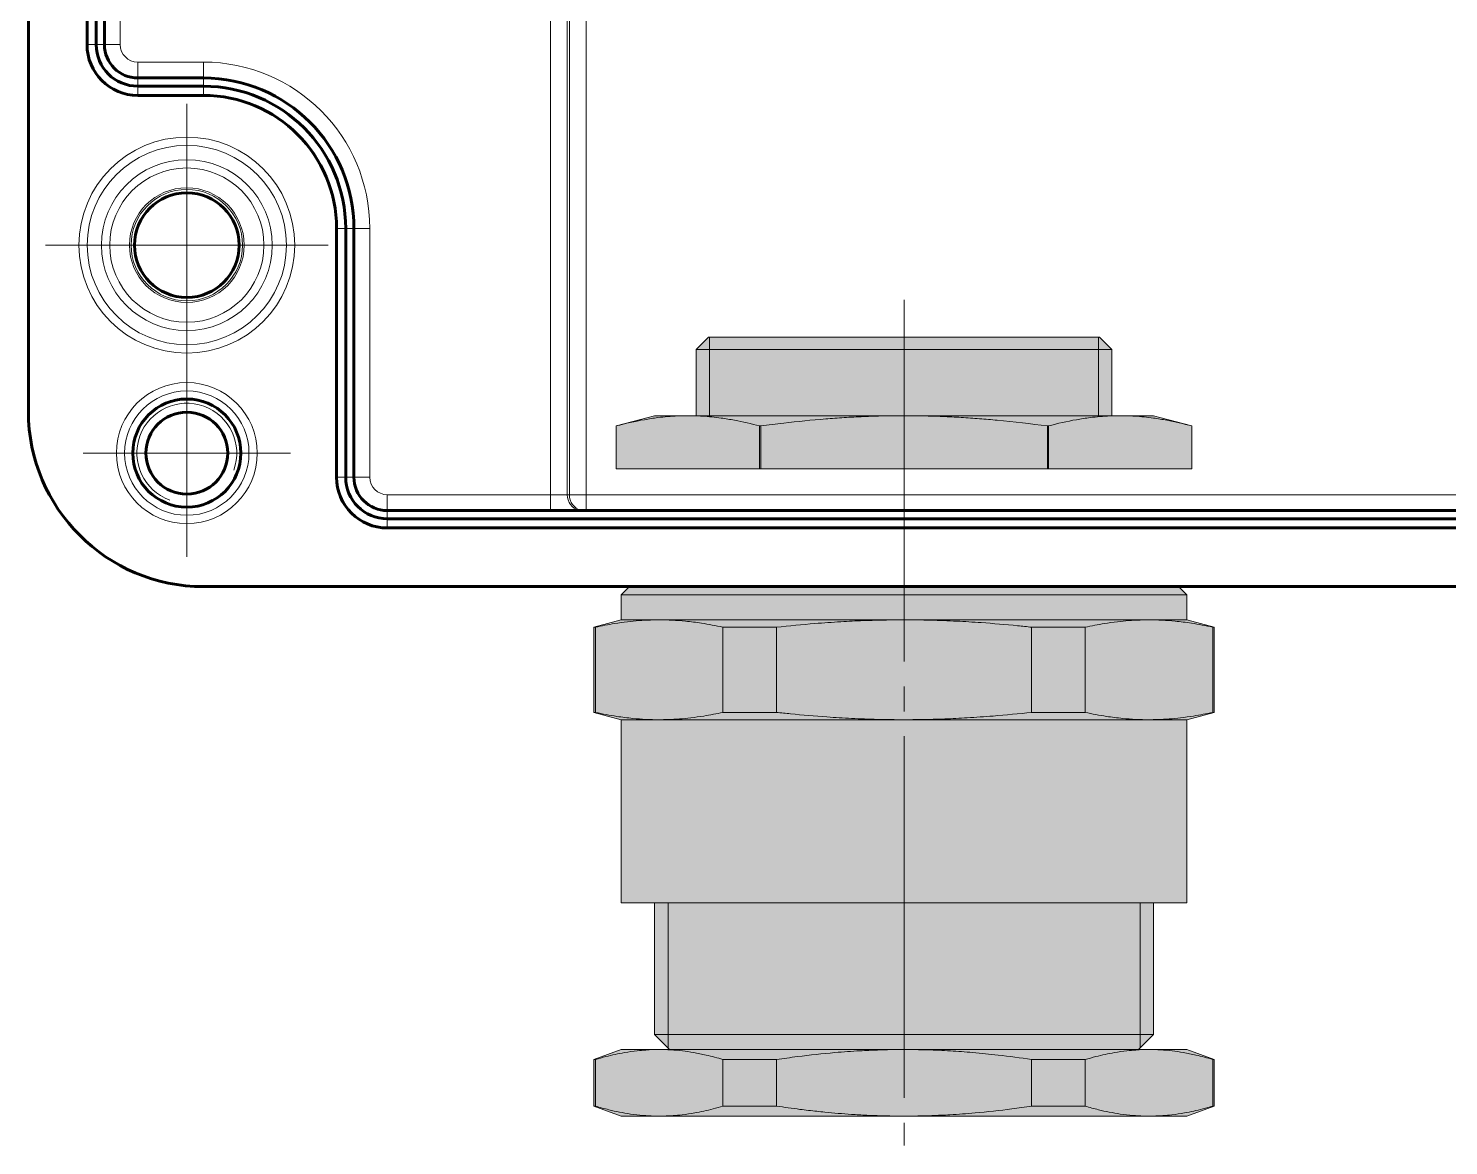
# Model space of a CAD drawing. Header units: millimetres. Extents: x -121 to 299, y -106 to 191.
# Drawn here: x 156 to 190.15, y -45.65 to -18.79 of the extents above; entities that cross this region are included whole.
import ezdxf

# ---------------------------------------------------------------- set-up
doc = ezdxf.new("R2010")
doc.units = ezdxf.units.MM
for name, pattern in [('K5LT_AXLED', [26.227272, 21.727272, -1.5, 1.5, -1.5]), ('K5LT_BASIC', [0]), ('K5LT_THIN', [0])]:
    doc.linetypes.add(name, pattern=pattern)
doc.layers.add('Системный слой', color=7, linetype='Continuous')

# ---------------------------------------------------------------- blocks, each defined once
blk = doc.blocks.new('VP.161610_withoutcapside')
at = {"layer": 'Системный слой', "color": 7, "linetype": 'K5LT_THIN', "lineweight": 18}
for p, q in [((-49.133, -75), (-49.133, 75)), ((-48.133, -75), (-48.133, 75)), ((-48.001, -75), (-48.001, 75)), ((-47.001, -75), (-47.001, 75)), ((-76.954, 47.95), (-76.954, -47.95)), ((-75, -47.95), (-75, 47.95)), ((-77, -47.95), (-76.954, -47.95)), ((-76.954, -47.95), (-76.448, -47.95)), ((-75.955, -47.95), (-76.448, -47.95)), ((-75.955, -47.95), (-75, -47.95)), ((-70, -49), (-73.95, -49)), ((-73.95, -49.955), (-73.95, -49)), ((-70, -49.955), (-70, -49)), ((-73.95, -49.955), (-73.95, -50.448)), ((-70, -49.955), (-70, -50.448)), ((-73.95, -50.954), (-73.95, -50.448)), ((-73.95, -51), (-73.95, -50.954)), ((-73.95, -50.954), (-70, -50.954)), ((-70, -50.954), (-70, -50.448)), ((-70, -51), (-70, -50.954)), ((-62, -59), (-61.954, -59)), ((-61.954, -59), (-61.448, -59)), ((-61.954, -59), (-61.954, -73.95)), ((-60.955, -59), (-61.448, -59)), ((-60.955, -59), (-60, -59)), ((-60, -73.95), (-60, -59)), ((-62, -73.95), (-61.954, -73.95)), ((-61.954, -73.95), (-61.448, -73.95)), ((-60.955, -73.95), (-61.448, -73.95)), ((-60.955, -73.95), (-60, -73.95)), ((-49.133, -75), (-58.95, -75)), ((-58.95, -75.955), (-58.95, -75)), ((-48.133, -75), (-49.133, -75)), ((-49.133, -75.955), (-49.133, -75)), ((-48.001, -75), (-48.133, -75)), ((-47.001, -75), (-48.001, -75)), ((-47.001, -75), (47.001, -75)), ((-47.001, -75), (-47.001, -75.955)), ((-58.95, -75.955), (-58.95, -76.448)), ((-58.95, -76.954), (-58.95, -76.448)), ((-58.95, -77), (-58.95, -76.954)), ((-58.95, -76.954), (58.95, -76.954))]:
    blk.add_line(p, q, dxfattribs=at)
at = {"layer": 'Системный слой', "color": 150, "linetype": 'K5LT_BASIC', "lineweight": 60, "true_color": 0x0080ff}
for p, q in [((-80.524, -70), (-80.524, 70)), ((-77, -47.95), (-77, 47.95)), ((-76.448, -47.95), (-76.448, 47.95)), ((-75.955, -47.95), (-75.955, 47.95)), ((-70, -49.955), (-73.95, -49.955)), ((-70, -50.448), (-73.95, -50.448)), ((-70, -51), (-73.95, -51)), ((-62, -73.95), (-62, -59)), ((-61.448, -73.95), (-61.448, -59)), ((-60.955, -73.95), (-60.955, -59)), ((58.95, -75.955), (-58.95, -75.955)), ((58.95, -76.448), (-58.95, -76.448)), ((58.95, -77), (-58.95, -77)), ((70, -80.524), (-70, -80.524))]:
    blk.add_line(p, q, dxfattribs=at)
at = {"layer": 'Системный слой', "color": 30, "linetype": 'K5LT_AXLED', "lineweight": 18, "true_color": 0xff8000}
for p, q in [((-71, -60), (-71, -51.509)), ((-71, -60), (-79.491, -60)), ((-71, -60), (-62.509, -60)), ((-71, -60), (-71, -68.491)), ((-71, -72.5), (-71, -66.263)), ((-71, -72.5), (-77.237, -72.5)), ((-71, -72.5), (-64.763, -72.5)), ((-71, -72.5), (-71, -78.737))]:
    blk.add_line(p, q, dxfattribs=at)
at = {"layer": 'Системный слой', "color": 7, "linetype": 'K5LT_THIN', "lineweight": 18}
for centre, radius in [((-71, -60), 6.491), ((-71, -60), 5.991), ((-71, -60), 5.136), ((-71, -60), 4.636), ((-71, -60), 3.447), ((-71, -60), 3.347), ((-71, -72.5), 4.237), ((-71, -72.5), 3.737)]:
    blk.add_circle(centre, radius, dxfattribs=at)
at = {"layer": 'Системный слой', "color": 150, "linetype": 'K5LT_BASIC', "lineweight": 60, "true_color": 0x0080ff}
for radius in [3.25, 2.459]:
    blk.add_circle((-71, -72.5), radius, dxfattribs=at)
for centre, radius, start, end in [((-73.95, -47.95), 3.05, 180, 270), ((-73.95, -47.95), 2.498, 180, 270), ((-73.95, -47.95), 2.005, 180, 270), ((-70, -59), 9.045, 0, 90), ((-70, -59), 8.552, 0, 90), ((-70, -59), 8, 0, 90), ((-71, -60), 3.144, 0, 270), ((-71, -60), 3.144, 270, 0), ((-70, -70), 10.524, 180, 270), ((-58.95, -73.95), 3.05, 180, 270), ((-58.95, -73.95), 2.498, 180, 270), ((-58.95, -73.95), 2.005, 180, 270)]:
    blk.add_arc(centre, radius, start, end, dxfattribs=at)
at = {"layer": 'Системный слой', "color": 7, "linetype": 'K5LT_THIN', "lineweight": 18}
for centre, radius, start, end in [((-73.95, -47.95), 3.004, 180, 270), ((-73.95, -47.95), 1.05, 180, 270), ((-70, -59), 10, 0, 90), ((-70, -59), 8.046, 0, 90), ((-71, -72.5), 3, 340, 250), ((-58.95, -73.95), 3.004, 180, 270), ((-58.95, -73.95), 1.05, 180, 270)]:
    blk.add_arc(centre, radius, start, end, dxfattribs=at)
for centre in [(-47.134, -75), (-47.001, -75)]:
    blk.add_ellipse(centre, major_axis=(0, -1), ratio=0.999657, start_param=4.712389, end_param=5.980658, dxfattribs=at)
blk = doc.blocks.new('VZ-N25_withcap')
at = {"true_color": 0xffffff}
for points in [[(17.299, 9.653), (14.999, 10.27), (12.499, 10.27), (12.499, 14.25), (11.749, 15), (-11.751, 15), (-12.501, 14.25), (-12.501, 10.261), (-15.001, 10.27), (-17.301, 9.653), (-17.301, 7.07), (17.299, 7.07)], [(17, -19.001), (17, -8.001), (18.65, -7.558), (18.65, -2.443), (17, -2.001), (17, -0.501), (16.5, -0.001), (-16.5, -0.001), (-17, -0.501), (-17, -2.001), (-18.65, -2.443), (-18.65, -7.558), (-17, -8.001), (-17, -19.001), (-15, -19.001), (-15, -26.926), (-14.1, -27.826), (-17, -27.826), (-18.65, -28.426), (-18.65, -31.225), (-17, -31.826), (17, -31.826), (18.65, -31.225), (18.65, -28.426), (17, -27.826), (14.1, -27.826), (15, -26.926), (15, -19.001)]]:
    blk.add_hatch(color=7, dxfattribs=at).paths.add_polyline_path(points)
at = {"color": 30, "linetype": 'K5LT_AXLED', "lineweight": 0, "true_color": 0xff8000}
blk.add_line((0, 17.229), (0, -33.596), dxfattribs=at)
at = {"color": 150, "linetype": 'K5LT_BASIC', "lineweight": 0, "true_color": 0x0080ff}
for p, q in [((-12.5, 14.25), (-11.75, 15)), ((11.75, 15), (-11.75, 15)), ((12.5, 14.25), (11.75, 15)), ((12.5, 14.25), (-12.5, 14.25)), ((-12.5, 10.261), (-12.5, 14.25)), ((12.5, 10.261), (12.5, 14.25)), ((-17.3, 9.654), (-15, 10.27)), ((-15, 10.27), (-12.99, 10.27)), ((-12.99, 10.27), (0, 10.27)), ((0, 10.27), (12.99, 10.27)), ((12.99, 10.27), (15, 10.27)), ((17.3, 9.654), (15, 10.27)), ((-17.3, 7.07), (-17.3, 9.654)), ((-17.3, 7.07), (-17.3, 9.654)), ((-8.681, 7.07), (-8.681, 9.654)), ((-8.681, 9.654), (-8.619, 9.654)), ((-8.619, 7.07), (-8.619, 9.654)), ((8.619, 7.07), (8.619, 9.654)), ((8.619, 9.654), (8.681, 9.654)), ((8.681, 7.07), (8.681, 9.654)), ((17.3, 7.07), (17.3, 9.654)), ((17.3, 7.07), (17.3, 9.654)), ((-17.3, 7.07), (-8.681, 7.07)), ((-17.3, 7.07), (-17.3, 7.07)), ((-8.681, 7.07), (-8.619, 7.07)), ((-8.619, 7.07), (8.619, 7.07)), ((8.619, 7.07), (8.681, 7.07)), ((8.681, 7.07), (17.3, 7.07)), ((17.3, 7.07), (17.3, 7.07)), ((-17, -0.5), (-16.5, 0)), ((-16.5, 0), (0, 0)), ((0, 0), (16.5, 0)), ((17, -0.5), (16.5, 0)), ((-17, -0.5), (-17, -2)), ((-17, -0.5), (0, -0.5)), ((0, -0.5), (17, -0.5)), ((17, -0.5), (17, -2)), ((-18.65, -2.442), (-17, -2)), ((-18.65, -7.558), (-18.65, -2.442)), ((-18.557, -2.442), (-18.65, -2.442)), ((-18.557, -7.558), (-18.557, -2.442)), ((-14.722, -2), (-17, -2)), ((0, -2), (-14.722, -2)), ((-10.888, -7.558), (-10.888, -2.442)), ((-7.67, -2.442), (-10.888, -2.442)), ((-7.67, -7.558), (-7.67, -2.442)), ((14.722, -2), (0, -2)), ((10.888, -2.442), (7.67, -2.442)), ((7.67, -7.558), (7.67, -2.442)), ((10.888, -7.558), (10.888, -2.442)), ((17, -2), (14.722, -2)), ((18.65, -2.442), (17, -2)), ((18.65, -2.442), (18.557, -2.442)), ((18.557, -7.558), (18.557, -2.442)), ((18.65, -7.558), (18.65, -2.442)), ((-18.65, -7.558), (-17, -8)), ((-18.65, -7.558), (-18.557, -7.558)), ((-10.888, -7.558), (-7.67, -7.558)), ((7.67, -7.558), (10.888, -7.558)), ((18.65, -7.558), (17, -8)), ((18.557, -7.558), (18.65, -7.558)), ((-17, -8), (-17, -19)), ((-17, -8), (-14.722, -8)), ((-14.722, -8), (0, -8)), ((0, -8), (14.722, -8)), ((14.722, -8), (17, -8)), ((17, -8), (17, -19)), ((-17, -19), (17, -19)), ((-15, -26.925), (-15, -19)), ((15, -26.925), (15, -19)), ((-14.1, -27.825), (-15, -26.925)), ((-15, -26.925), (0, -26.925)), ((0, -26.925), (15, -26.925)), ((14.1, -27.825), (15, -26.925)), ((-18.65, -28.426), (-17, -27.825)), ((-17, -27.825), (-14.722, -27.825)), ((-14.722, -27.825), (0, -27.825)), ((0, -27.825), (14.722, -27.825)), ((14.722, -27.825), (17, -27.825)), ((18.65, -28.426), (17, -27.825)), ((-18.65, -28.426), (-18.65, -31.224)), ((-18.65, -28.426), (-18.557, -28.426)), ((-18.557, -28.426), (-18.557, -31.224)), ((-10.888, -28.426), (-10.888, -31.224)), ((-10.888, -28.426), (-7.67, -28.426)), ((-7.67, -28.426), (-7.67, -31.224)), ((7.67, -28.426), (7.67, -31.224)), ((7.67, -28.426), (10.888, -28.426)), ((10.888, -28.426), (10.888, -31.224)), ((18.557, -28.426), (18.557, -31.224)), ((18.557, -28.426), (18.65, -28.426)), ((18.65, -28.426), (18.65, -31.224)), ((-18.557, -31.224), (-18.65, -31.224)), ((-18.65, -31.224), (-17, -31.825)), ((-7.67, -31.224), (-10.888, -31.224)), ((10.888, -31.224), (7.67, -31.224)), ((18.65, -31.224), (17, -31.825)), ((18.65, -31.224), (18.557, -31.224)), ((-14.722, -31.825), (-17, -31.825)), ((0, -31.825), (-14.722, -31.825)), ((14.722, -31.825), (0, -31.825)), ((17, -31.825), (14.722, -31.825))]:
    blk.add_line(p, q, dxfattribs=at)
at = {"color": 7, "linetype": 'K5LT_THIN', "lineweight": 0}
for p, q in [((-11.688, 15), (-11.688, 14.25)), ((11.688, 15), (11.688, 14.25)), ((-11.688, 10.21), (-11.688, 14.25)), ((11.688, 10.21), (11.688, 14.25)), ((-14.188, -26.925), (-14.188, -19)), ((14.188, -26.925), (14.188, -19)), ((-14.188, -27.737), (-14.188, -26.925)), ((14.188, -27.737), (14.188, -26.925))]:
    blk.add_line(p, q, dxfattribs=at)
at = {"color": 150, "linetype": 'K5LT_BASIC', "lineweight": 0, "true_color": 0x0080ff}
for points, knots in [([(-12.99, 10.27), (-13.195, 10.27), (-13.601, 10.261), (-14.202, 10.222), (-14.873, 10.151), (-15.904, 9.994), (-16.739, 9.803), (-17.3, 9.654)], [0, 0, 0, 0, 1.13163, 2.252954, 3.337803, 4.860747, 8, 8, 8, 8]), ([(-8.681, 9.654), (-9.183, 9.788), (-9.953, 9.966), (-10.91, 10.123), (-11.555, 10.201), (-12.221, 10.255), (-12.701, 10.27), (-12.99, 10.27)], [0, 0, 0, 0, 2.809993, 4.302711, 5.335005, 6.39802, 8, 8, 8, 8]), ([(0, 10.27), (-0.409, 10.27), (-1.221, 10.261), (-2.423, 10.222), (-3.585, 10.16), (-5.187, 10.045), (-6.857, 9.878), (-8.158, 9.715), (-8.619, 9.654)], [0, 0, 0, 0, 1.273084, 2.534573, 3.755028, 4.907841, 7.550421, 9, 9, 9, 9]), ([(8.619, 9.654), (7.614, 9.788), (6.254, 9.945), (4.527, 10.094), (3.43, 10.17), (2.302, 10.227), (1.155, 10.262), (0.385, 10.27), (0, 10.27)], [0, 0, 0, 0, 3.161242, 4.27476, 5.416602, 6.598477, 7.800063, 9, 9, 9, 9]), ([(12.99, 10.27), (12.786, 10.27), (12.38, 10.261), (11.779, 10.222), (11.108, 10.151), (10.076, 9.994), (9.242, 9.803), (8.681, 9.654)], [0, 0, 0, 0, 1.13163, 2.252954, 3.337803, 4.860747, 8, 8, 8, 8]), ([(17.3, 9.654), (16.798, 9.788), (16.028, 9.966), (15.07, 10.123), (14.425, 10.201), (13.76, 10.255), (13.28, 10.27), (12.99, 10.27)], [0, 0, 0, 0, 2.809993, 4.302711, 5.335005, 6.39802, 8, 8, 8, 8]), ([(-18.557, -2.442), (-18.173, -2.358), (-17.529, -2.233), (-16.656, -2.111), (-15.937, -2.041), (-15.303, -2.007), (-14.897, -2), (-14.722, -2)], [0, 0, 0, 0, 2.419879, 4.039963, 5.44907, 6.903989, 8, 8, 8, 8]), ([(-14.722, -2), (-14.457, -2), (-13.93, -2.013), (-13.081, -2.076), (-12.067, -2.205), (-11.316, -2.348), (-10.888, -2.442)], [0, 0, 0, 0, 1.44825, 2.877362, 4.644411, 7, 7, 7, 7]), ([(-7.67, -2.442), (-6.902, -2.358), (-5.613, -2.233), (-3.866, -2.111), (-2.428, -2.041), (-1.161, -2.007), (-0.348, -2), (0, -2)], [0, 0, 0, 0, 2.419879, 4.039963, 5.44907, 6.903989, 8, 8, 8, 8]), ([(0, -2), (0.531, -2), (1.585, -2.013), (3.129, -2.071), (4.874, -2.175), (6.377, -2.305), (7.388, -2.411), (7.67, -2.442)], [0, 0, 0, 0, 1.655143, 3.288413, 4.825597, 7.115345, 8, 8, 8, 8]), ([(10.888, -2.442), (11.271, -2.358), (11.916, -2.233), (12.789, -2.111), (13.508, -2.041), (14.142, -2.007), (14.548, -2), (14.722, -2)], [0, 0, 0, 0, 2.41988, 4.039965, 5.449071, 6.903989, 8, 8, 8, 8]), ([(14.722, -2), (14.988, -2), (15.515, -2.013), (16.364, -2.076), (17.378, -2.205), (18.129, -2.348), (18.557, -2.442)], [0, 0, 0, 0, 1.448248, 2.877358, 4.644409, 7, 7, 7, 7]), ([(-14.722, -8), (-14.988, -8), (-15.515, -7.987), (-16.364, -7.924), (-17.378, -7.795), (-18.129, -7.652), (-18.557, -7.558)], [0, 0, 0, 0, 1.44825, 2.877362, 4.644411, 7, 7, 7, 7]), ([(-10.888, -7.558), (-11.271, -7.642), (-11.916, -7.767), (-12.789, -7.889), (-13.508, -7.959), (-14.142, -7.993), (-14.548, -8), (-14.722, -8)], [0, 0, 0, 0, 2.419879, 4.039963, 5.44907, 6.903989, 8, 8, 8, 8]), ([(0, -8), (-0.531, -8), (-1.585, -7.987), (-3.129, -7.929), (-4.874, -7.825), (-6.377, -7.695), (-7.388, -7.589), (-7.67, -7.558)], [0, 0, 0, 0, 1.655143, 3.288413, 4.825597, 7.115345, 8, 8, 8, 8]), ([(7.67, -7.558), (6.902, -7.642), (5.613, -7.767), (3.866, -7.889), (2.428, -7.959), (1.161, -7.993), (0.348, -8), (0, -8)], [0, 0, 0, 0, 2.419879, 4.039963, 5.44907, 6.903989, 8, 8, 8, 8]), ([(14.722, -8), (14.457, -8), (13.93, -7.987), (13.081, -7.924), (12.067, -7.795), (11.316, -7.652), (10.888, -7.558)], [0, 0, 0, 0, 1.448248, 2.877358, 4.644409, 7, 7, 7, 7]), ([(18.557, -7.558), (18.173, -7.642), (17.529, -7.767), (16.656, -7.889), (15.937, -7.959), (15.303, -7.993), (14.897, -8), (14.722, -8)], [0, 0, 0, 0, 2.41988, 4.039965, 5.449071, 6.903989, 8, 8, 8, 8]), ([(-14.722, -27.825), (-14.988, -27.825), (-15.429, -27.84), (-16.122, -27.903), (-16.925, -28.018), (-17.762, -28.199), (-18.347, -28.363), (-18.557, -28.426)], [0, 0, 0, 0, 1.64951, 2.746923, 4.320506, 6.673858, 8, 8, 8, 8]), ([(-10.888, -28.426), (-11.222, -28.325), (-11.812, -28.168), (-12.628, -28.003), (-13.338, -27.9), (-14.026, -27.839), (-14.49, -27.825), (-14.722, -27.825)], [0, 0, 0, 0, 2.117323, 3.707547, 5.095921, 6.54191, 8, 8, 8, 8]), ([(0, -27.825), (-0.531, -27.825), (-1.414, -27.84), (-2.799, -27.903), (-4.405, -28.018), (-6.079, -28.199), (-7.249, -28.363), (-7.67, -28.426)], [0, 0, 0, 0, 1.649514, 2.746927, 4.320509, 6.673859, 8, 8, 8, 8]), ([(7.67, -28.426), (7, -28.325), (5.821, -28.168), (4.189, -28.003), (2.769, -27.9), (1.392, -27.839), (0.464, -27.825), (0, -27.825)], [0, 0, 0, 0, 2.117321, 3.707544, 5.09592, 6.54191, 8, 8, 8, 8]), ([(14.722, -27.825), (14.457, -27.825), (14.016, -27.84), (13.323, -27.903), (12.52, -28.018), (11.683, -28.199), (11.098, -28.363), (10.888, -28.426)], [0, 0, 0, 0, 1.649514, 2.746927, 4.320509, 6.673859, 8, 8, 8, 8]), ([(18.557, -28.426), (18.223, -28.325), (17.633, -28.168), (16.817, -28.003), (16.107, -27.9), (15.418, -27.839), (14.955, -27.825), (14.722, -27.825)], [0, 0, 0, 0, 2.117321, 3.707544, 5.09592, 6.54191, 8, 8, 8, 8]), ([(-18.557, -31.224), (-18.291, -31.304), (-17.808, -31.436), (-17.105, -31.592), (-16.415, -31.71), (-15.728, -31.789), (-15.152, -31.821), (-14.831, -31.825), (-14.722, -31.825)], [0, 0, 0, 0, 1.884561, 3.420348, 4.961014, 6.736057, 8.238726, 9, 9, 9, 9]), ([(-14.722, -31.825), (-14.443, -31.825), (-13.984, -31.808), (-13.272, -31.741), (-12.469, -31.623), (-11.651, -31.442), (-11.085, -31.284), (-10.888, -31.224)], [0, 0, 0, 0, 1.734922, 2.863683, 4.439349, 6.756734, 8, 8, 8, 8]), ([(-7.67, -31.224), (-7.2, -31.295), (-6.391, -31.407), (-5.422, -31.52), (-4.39, -31.626), (-3.392, -31.709), (-2.126, -31.781), (-1.072, -31.817), (-0.324, -31.825), (0, -31.825)], [0, 0, 0, 0, 1.85142, 3.182291, 3.800386, 5.890689, 7.077018, 8.732476, 10, 10, 10, 10]), ([(0, -31.825), (0.558, -31.825), (1.478, -31.808), (2.9, -31.741), (4.506, -31.623), (6.143, -31.442), (7.275, -31.284), (7.67, -31.224)], [0, 0, 0, 0, 1.734922, 2.863683, 4.439349, 6.756734, 8, 8, 8, 8]), ([(10.888, -31.224), (11.153, -31.304), (11.637, -31.436), (12.339, -31.592), (13.03, -31.71), (13.717, -31.789), (14.293, -31.821), (14.614, -31.825), (14.722, -31.825)], [0, 0, 0, 0, 1.884561, 3.420348, 4.961014, 6.736057, 8.238726, 9, 9, 9, 9]), ([(14.722, -31.825), (15.001, -31.825), (15.461, -31.808), (16.173, -31.741), (16.975, -31.623), (17.794, -31.442), (18.36, -31.284), (18.557, -31.224)], [0, 0, 0, 0, 1.734922, 2.863683, 4.439349, 6.756734, 8, 8, 8, 8])]:
    blk.add_open_spline(points, degree=3, knots=knots, dxfattribs=at)

msp = doc.modelspace()

# ---------------------------------------------------------------- block references
at = {"xscale": 0.4, "yscale": 0.4, "zscale": 0.4}
for name, p in [('VP.161610_withoutcapside', (188.209, 0)), ('VZ-N25_withcap', (177.056, -32.209))]:
    msp.add_blockref(name, p, dxfattribs=at)

doc.saveas('drawing.dxf')
